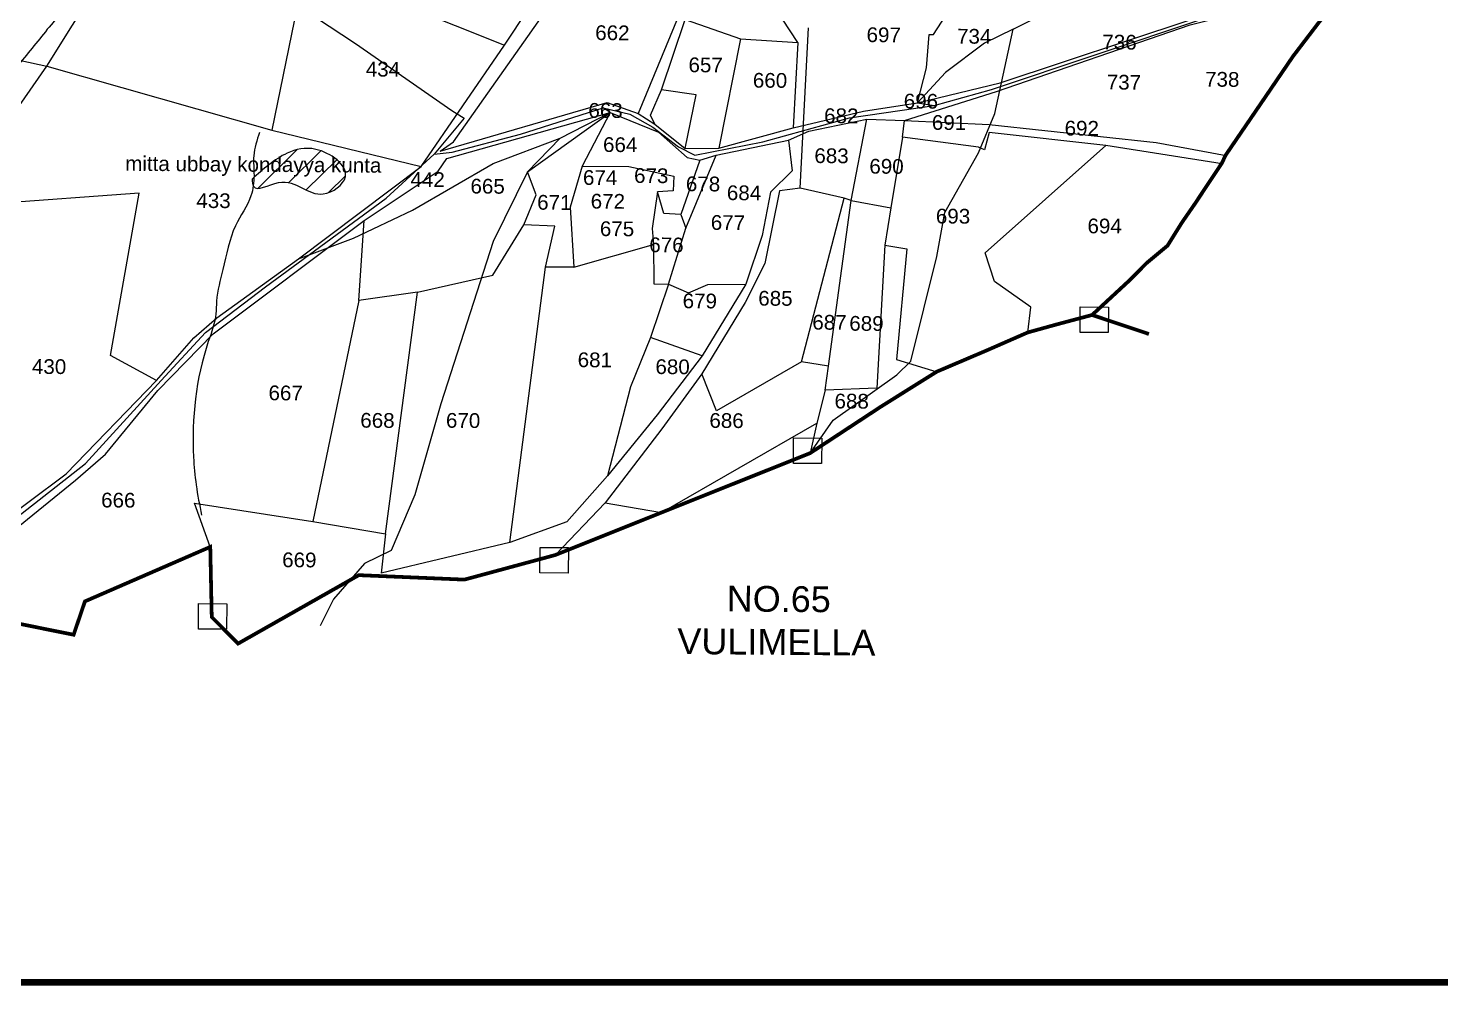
# Model space of a CAD drawing. Header units: inches. Extents: x 204890 to 210418, y 1599580 to 1605433.
# Drawn here: x 206811 to 208332, y 1599580 to 1600610 of the extents above; entities that cross this region are included whole.
import ezdxf
from ezdxf.enums import TextEntityAlignment as Align

# ---------------------------------------------------------------- set-up
doc = ezdxf.new("R2010")
doc.units = ezdxf.units.IN
doc.header["$LTSCALE"] = 15
doc.header["$MEASUREMENT"] = 0
for name, color, linetype in [('BOUNDARY', 5, 'Continuous'), ('BOUNDRY STONES', 240, 'Continuous'), ('PLOTS', 7, 'Continuous'), ('PLOTS NO', 7, 'Continuous'), ('ROADS', 1, 'Continuous'), ('STREAMS', 4, 'Continuous'), ('TEXT', 1, 'Continuous')]:
    doc.layers.add(name, color=color, linetype=linetype)
doc.styles.get("Standard").update_dxf_attribs({"font": 'arial.ttf'})

msp = doc.modelspace()

# ---------------------------------------------------------------- hatches: boundary and pattern name
at = {"layer": 'STREAMS'}
h = msp.add_hatch(dxfattribs=at)
h.set_pattern_fill('ANSI31', color=256, scale=5.944822, angle=-0.4359)
h.set_pattern_definition([(44.56415, (198755.77, 1595783.688), (-13.244594, 13.447647), [])])
edge = h.paths.add_edge_path()
edge.add_spline(control_points=[(207053.6, 1600440.3), (207053.7, 1600440.2), (207057, 1600433.5), (207093.6, 1600456.8), (207119.6, 1600418.8), (207168.1, 1600453.6), (207123.6, 1600485.5), (207084.8, 1600476.2), (207065.6, 1600459.4), (207054.4, 1600449.3)], knot_values=[6.567457, 6.567457, 6.567457, 6.567457, 7.925355, 76.921078, 202.097727, 278.353626, 387.783545, 466.43002, 577.881899, 577.881899, 577.881899, 577.881899], degree=3, periodic=0)
edge.add_spline(control_points=[(207054.4, 1600449.3), (207054.3, 1600446.3), (207054, 1600443.3), (207053.6, 1600440.3)], knot_values=[123.866717, 123.866717, 123.866717, 123.866717, 146.498339, 146.498339, 146.498339, 146.498339], degree=3, periodic=0)

# ---------------------------------------------------------------- linework, layer by layer
at = {"color": 5, "const_width": 7.28}
msp.add_lwpolyline([(204893.9, 1604774.5), (210412.5, 1604774.5), (210412.5, 1599583.4), (204893.9, 1599583.4)], close=True, dxfattribs=at)
at = {"layer": 'BOUNDARY', "const_width": 4}
msp.add_lwpolyline([(208202.7, 1600618.7), (208172.9, 1600579.7), (208138.3, 1600528.9), (208100.2, 1600473.1), (208096.5, 1600465.1), (208067.3, 1600421.1), (208053.2, 1600400.7), (208037.8, 1600376), (208014.9, 1600356.9), (207996.8, 1600338.6), (207956.6, 1600301.4), (208017.8, 1600280.9), (207956.6, 1600301.4), (207918, 1600291.1), (207887.3, 1600282.6), (207843.9, 1600263.6), (207789.4, 1600240.4), (207729.3, 1600202.8), (207653.1, 1600152.8), (207493.2, 1600088.9), (207378.9, 1600043.2), (207280.9, 1600016.7), (207167.2, 1600021.5), (207037.3, 1599947.9), (207008.9, 1599976.4), (207007.3, 1600051.9), (206872.4, 1599993.3), (206860.2, 1599957.4), (206777.7, 1599974)], dxfattribs=at)
at = {"layer": 'BOUNDRY STONES'}
for points in [[(207943.8, 1600310.2), (207974.2, 1600309.9), (207974, 1600282.4), (207943.6, 1600282.6)], [(207635.2, 1600169.2), (207665.6, 1600169), (207665.4, 1600141.5), (207635, 1600141.7)], [(207362.3, 1600051.4), (207392.8, 1600051.2), (207392.5, 1600023.6), (207362.1, 1600023.9)], [(206994.7, 1599991), (207025.1, 1599990.8), (207024.9, 1599963.3), (206994.5, 1599963.5)]]:
    msp.add_lwpolyline(points, close=True, dxfattribs=at)
at = {"layer": 'PLOTS'}
for points in [[(207754.6, 1600510.7), (207853.8, 1600541.9), (208062.3, 1600613.4), (208198.7, 1600648.5), (208217.7, 1600658), (208278.9, 1600748.1), (208313.4, 1600781.8), (208387.1, 1600852.8), (208397.3, 1600919), (208547.4, 1600926.8), (208580.5, 1600936.1), (208569, 1601028.8), (208534.5, 1601129.3), (208474.8, 1601242.4), (208412, 1601333.5)], [(207254.9, 1600477.6), (207269.3, 1600487.8), (207381.8, 1600647.6), (207423.5, 1600708.2), (207487, 1600805.8), (207526, 1600788.9), (207603.6, 1600895.9), (207601.2, 1600943.1), (207595.8, 1601060.7), (207579.2, 1601136.2)], [(207768.6, 1600529.7), (207778.2, 1600567.3), (207781.1, 1600603.1), (207785.8, 1600603.1), (207803.7, 1600630.6), (207820.3, 1600660), (207823.3, 1600670.3), (207831.3, 1600701.1), (207843.5, 1600769.4), (207855.9, 1600835.1), (207856.7, 1600868), (207862.4, 1600931.4)], [(207254.9, 1600477.6), (207434.5, 1600529.9), (207467.9, 1600518.2), (207485.9, 1600506.5), (207518.6, 1600480.5), (207554.7, 1600480.8), (207634.9, 1600502.6), (207710.6, 1600520.5), (207768.6, 1600529.7), (207857.8, 1600551.3), (208063.1, 1600619.4), (208189.9, 1600651.3), (208215, 1600663.4), (208271.6, 1600751.5), (208377.7, 1600856.3)], [(207485.9, 1600506.5), (207481.1, 1600516.3), (207493.1, 1600543.6), (207518.7, 1600619.2), (207552.7, 1600728.1), (207555.3, 1600781.8), (207580.3, 1600780.2), (207601.8, 1600826.8), (207668.9, 1600812.3), (207669.1, 1600802.8), (207654.6, 1600758.2), (207643.3, 1600747.8), (207638.9, 1600697.1), (207684.3, 1600686)], [(207109.7, 1600677.3), (207324.2, 1600591.8), (207452.7, 1600786.1)], [(207518.7, 1600619.2), (207578, 1600598.3), (207639.7, 1600594.4), (207582.1, 1600682.9), (207552.7, 1600728.1)], [(206630.2, 1600475.8), (206694.3, 1600457.5), (206774.8, 1600488.1), (206831.5, 1600569.2), (206912.5, 1600699)], [(207109.7, 1600677.3), (207073.7, 1600500.2)], [(207511.1, 1600622.3), (207467.9, 1600518.2)], [(207697.3, 1600424.5), (207689.7, 1600427), (207642.5, 1600438), (207651.4, 1600610.3)], [(206650.1, 1600548.2), (206743.8, 1600587.9), (206831.5, 1600569.2), (207073.7, 1600500.2), (207234.4, 1600461), (207324.2, 1600591.8)], [(207578, 1600598.3), (207554.7, 1600480.8)], [(207639.7, 1600594.4), (207634.9, 1600502.6)], [(207518.6, 1600480.5), (207530.3, 1600538.3), (207493.1, 1600543.6)], [(206754.6, 1600002.7), (206754.6, 1600036.4), (206862.1, 1600123.7), (206894.7, 1600151.8), (206950.7, 1600220), (207010.3, 1600281.2), (207173, 1600402.9), (207252.6, 1600456.1), (207261.8, 1600469.8), (207437.7, 1600519.3), (207489.8, 1600498.2), (207520.6, 1600470.8), (207534.4, 1600468.1), (207551.9, 1600473.5), (207629.6, 1600489.4), (207651.6, 1600499.3), (207714, 1600512.1), (207754.6, 1600510.7), (207845.7, 1600506.2), (208025.7, 1600487), (208100.9, 1600472.9)], [(207230.3, 1600325.9), (207311.5, 1600344.2), (207345, 1600398.3), (207358.1, 1600430.5), (207348.9, 1600455.3), (207437.7, 1600519.3), (207407.6, 1600461.6), (207457.8, 1600461.2), (207506.2, 1600450.7), (207505.7, 1600434.8), (207488.9, 1600433.9), (207482.9, 1600394.4), (207484.5, 1600377.3), (207484.8, 1600334.8), (207500.6, 1600334.4), (207481.1, 1600277.1), (207459.7, 1600224), (207434.8, 1600128.5), (207391.3, 1600078.8), (207329.8, 1600056.7), (207191.4, 1600023.5)], [(207697.3, 1600424.5), (207714, 1600512.1)], [(208096.5, 1600464), (207971.3, 1600483.9), (207845.7, 1600497.8), (207840.9, 1600478.9), (207834.4, 1600481.9), (207752.5, 1600492.6), (207754.6, 1600510.7)], [(207629.6, 1600489.4), (207633.7, 1600456.6), (207610.3, 1600433.5), (207601.5, 1600387), (207583.9, 1600334.7), (207537, 1600257.5), (207481.1, 1600277.1)], [(207752.5, 1600492.6), (207740, 1600416.5), (207733.4, 1600376.4), (207724.9, 1600222.7), (207669.4, 1600220.4), (207660.1, 1600184.9), (207653.1, 1600152.8)], [(207500.6, 1600334.4), (207519.3, 1600394.7), (207551.9, 1600473.5)], [(207887.3, 1600282.6), (207890.7, 1600309.8), (207851.6, 1600337.4), (207841.5, 1600368.1), (207971.3, 1600483.9)], [(206728.1, 1600037.9), (206852.1, 1600130.6), (206949.4, 1600230.8), (206989.6, 1600276.8), (207014.2, 1600298.4), (207102.2, 1600361.9), (207234.4, 1600461)], [(207407.6, 1600461.6), (207394.8, 1600417.3), (207398.7, 1600352.8), (207368.1, 1600352.8)], [(207534.4, 1600468.1), (207514, 1600409.4), (207495.6, 1600410.6), (207488.9, 1600433.9)], [(206949.4, 1600230.8), (206899.9, 1600257.8), (206930.6, 1600432.5), (206773.6, 1600420.9), (206758.3, 1600387.1), (206697.1, 1600377.7), (206647.4, 1600242)], [(207642.5, 1600438), (207620.1, 1600434.8), (207604.2, 1600356.9), (207583.1, 1600315), (207536.6, 1600238.2), (207493.5, 1600179), (207432.3, 1600099.2), (207378.9, 1600043.2)], [(207643.8, 1600251), (207689.7, 1600427)], [(207669.4, 1600220.4), (207672.8, 1600246.5), (207687.2, 1600351.4), (207697.3, 1600424.5), (207740, 1600416.5)], [(207514, 1600409.4), (207519.3, 1600394.7)], [(207196, 1600066), (207230.3, 1600325.9), (207167.3, 1600317), (207173, 1600402.9)], [(207329.8, 1600056.7), (207368.1, 1600352.8), (207378.2, 1600396.8), (207345, 1600398.3)], [(207398.7, 1600352.8), (207484.5, 1600377.3)], [(207733.4, 1600376.4), (207757.2, 1600372.6), (207746.1, 1600253.6), (207789.4, 1600240.4)], [(207500.6, 1600334.4), (207522.1, 1600325.1), (207543.1, 1600334.1), (207583.9, 1600334.7)], [(207167.3, 1600317), (207117.8, 1600079.3)], [(207537, 1600257.5), (207488.4, 1600193.8), (207434.8, 1600128.5)], [(207672.8, 1600246.5), (207643.8, 1600251), (207552.1, 1600198.2), (207536.6, 1600238.2)], [(207432.3, 1600099.2), (207493.2, 1600088.9), (207660.1, 1600184.9)], [(207007.3, 1600051.9), (206990.4, 1600099), (207117.8, 1600079.3), (207196, 1600066), (207191.4, 1600023.5)]]:
    msp.add_lwpolyline(points, dxfattribs=at)
at = {"layer": 'ROADS'}
for points in [[(207653.1, 1600152.8), (207677.8, 1600188.3), (207746.5, 1600237.1), (207761.4, 1600251.7), (207789.4, 1600364.4), (207798, 1600411.6), (207834.4, 1600476), (207851.8, 1600518.3), (207871.5, 1600609), (207900.4, 1600623.2), (207951.3, 1600893.2), (207944.5, 1600945.9), (207941.5, 1600984.9), (207947.1, 1601081), (207979.6, 1601150.9)], [(207006, 1600697.5), (207163.6, 1600593.6), (207267.4, 1600521.4), (207280.7, 1600513.1), (207248.3, 1600474.4), (207267.8, 1600476.6), (207341.4, 1600496), (207430.1, 1600524.2), (207459.1, 1600517.4), (207483.8, 1600503.4), (207511.2, 1600482.2), (207528.9, 1600473.2), (207602.2, 1600487.6), (207695.6, 1600513.5), (207786.6, 1600526.6), (207848.2, 1600543.9), (208075.9, 1600619.9)], [(207871.5, 1600609), (207840.6, 1600593.8), (207798.9, 1600562.1), (207768.6, 1600529.7), (207786.6, 1600526.6)], [(207102.2, 1600361.9), (207161.5, 1600384.2), (207225, 1600414.2), (207312, 1600464.2), (207383.8, 1600491.7), (207437.7, 1600519.3), (207430.1, 1600524.2)], [(207383.8, 1600491.7), (207348.9, 1600455.3), (207311.9, 1600380.6), (207255.6, 1600205.8), (207227.4, 1600107.9), (207202, 1600048.1), (207173.4, 1600034.1), (207140.1, 1599995.8), (207125.6, 1599966.9)], [(206697.4, 1599998.1), (206777.9, 1600067.3), (206873, 1600141.7), (206954.4, 1600230.8), (207002.3, 1600282.4), (207066.8, 1600331.5), (207196.8, 1600427.1), (207248.3, 1600474.4)]]:
    msp.add_lwpolyline(points, dxfattribs=at)
at = {"layer": 'STREAMS'}
for points in [[(207756.1, 1602562.3), (207679, 1602551.6), (207600.3, 1602556.9), (207548.6, 1602561.7), (207520.8, 1602563.7), (207454.3, 1602556.6), (207423.2, 1602551.8), (207384.8, 1602536.6), (207332.3, 1602463.7), (207315.7, 1602410.7), (207322.2, 1602346.5), (207332.3, 1602306), (207332.9, 1602237), (207279.1, 1602154.8), (207252.5, 1602077), (207248.4, 1602002), (207273.2, 1601907.3), (207262.5, 1601790.1), (207260.1, 1601708.1), (207270.7, 1601654.3), (207287.9, 1601634.6), (207337.7, 1601568), (207360, 1601526.8), (207374.8, 1601504.8), (207336.1, 1601430.6), (207281.6, 1601400.4), (207197.1, 1601391.2), (207103.3, 1601387), (207037.8, 1601360.9), (206923, 1601315.6), (206837.1, 1601272.3), (206783.8, 1601247.3), (206729.3, 1601226.4), (206614.6, 1601223.6), (206498.3, 1601210.7), (206377.4, 1601192), (206303.2, 1601161.9), (206235.4, 1601145.7), (206173.5, 1601135.8), (206121.6, 1601151.2), (206052.6, 1601164.4), (205944.9, 1601141.5), (205893.8, 1601109), (205825.3, 1601065.6), (205783.3, 1601019.7), (205755.1, 1600955.3), (205735.9, 1600869.6), (205711.4, 1600768.1), (205679.7, 1600692.7), (205656.8, 1600654.8), (205590.1, 1600620), (205506.5, 1600588.5), (205390.5, 1600539.7), (205286.8, 1600496.1), (205203.7, 1600437.8), (205145.1, 1600407.6), (205100.5, 1600397.6)], [(205969.5, 1600290.7), (205998.5, 1600321.1), (206056.3, 1600340), (206093.5, 1600353.9), (206112.4, 1600365.5), (206149.7, 1600388.7), (206179.8, 1600399.1), (206265.8, 1600455.7), (206344.6, 1600522.7), (206419.2, 1600579.8), (206436.7, 1600640.2), (206469.4, 1600678.8), (206592, 1600762.9), (206639.3, 1600872), (206640.3, 1600926.1), (206696.4, 1600949.2), (206782, 1601037.6), (206874.8, 1601094), (206914.7, 1601156), (206944.5, 1601209.3), (207022, 1601257.5), (207127.9, 1601308.2), (207258.9, 1601347.8), (207334.5, 1601386.6), (207386, 1601424.4), (207417.2, 1601425.4), (207459.9, 1601399.2), (207477.1, 1601336.7), (207492.3, 1601315.4), (207519.1, 1601264.3), (207545.4, 1601243.6)], [(207526.1, 1601253.1), (207544.1, 1601220), (207550.9, 1601188.8), (207545.4, 1601161.8), (207545.1, 1601124.6), (207522.4, 1601089.5), (207511.7, 1601067.2), (207502.7, 1601051.4), (207473.1, 1601028.7), (207431.4, 1600978.8), (207411.7, 1600939), (207371.3, 1600888.7), (207327.5, 1600849), (207287.9, 1600828.8), (207239.7, 1600832.7), (207156.5, 1600846.6), (207094, 1600833), (207036.7, 1600794), (206970.3, 1600732.8), (206904.7, 1600700.9), (206849.2, 1600671.9), (206787, 1600625.4), (206753.8, 1600585.6), (206714, 1600553.4), (206692.1, 1600524.8), (206645.9, 1600498.1), (206614.5, 1600462.4), (206626.2, 1600451.2), (206612.5, 1600439.5), (206575.4, 1600427.4), (206536.1, 1600366), (206487.3, 1600315.5), (206451.1, 1600278.2), (206407.3, 1600240.3), (206359.3, 1600208.3), (206345.2, 1600204.9), (206316.8, 1600191.6)], [(206895.8, 1600695), (206864.1, 1600649.2), (206831.9, 1600608.7), (206799.1, 1600568.2), (206752.5, 1600510.7), (206713.7, 1600460.8), (206683.2, 1600413.2), (206615.6, 1600311.8), (206581.5, 1600264.2), (206563.5, 1600224.2), (206564.6, 1600210.6), (206553.2, 1600194.8), (206548.9, 1600175.3), (206540.4, 1600145.3)], [(207060.3, 1600497.7), (207054.1, 1600472.6), (207054.4, 1600451.5), (207051.1, 1600429.7), (207034.5, 1600397.4), (207021, 1600350.4), (207014, 1600316.1), (207013.4, 1600302.7), (207005.2, 1600272.8), (206989.3, 1600148.6), (206992.1, 1600118.6), (206998, 1600086)], [(207052.4, 1600447.6), (207090, 1600475.4), (207120.9, 1600479.6), (207152.8, 1600450.2), (207129, 1600431.6), (207080.9, 1600443.8), (207053.8, 1600439.9), (207052.4, 1600447.6)]]:
    msp.add_spline(points, degree=3, dxfattribs=at)

# ---------------------------------------------------------------- texts
at = {"layer": 'PLOTS NO'}
for s, height, p in [('662', 15.85, (207440.2, 1600605)), ('697', 15.85, (207732.3, 1600602.8)), ('734', 15.85, (207829.7, 1600601.2)), ('736', 15.85, (207986.1, 1600594.9)), ('657', 15.85, (207540.6, 1600570.4)), ('434', 15.85, (207193.2, 1600565.8)), ('660', 15.85, (207609.9, 1600553.8)), ('738', 15.85, (208096.7, 1600554.9)), ('737', 15.85, (207990.9, 1600551.8)), ('696', 15.85, (207772.3, 1600531.4)), ('663', 15.85, (207432.8, 1600521.4)), ('682', 15.85, (207686.6, 1600515.7)), ('691', 15.85, (207802.6, 1600508.4)), ('692', 15.85, (207945.5, 1600502.3)), ('664', 15.85, (207448.6, 1600484.6)), ('mitta ubbay kondayya kunta ', 15.853, (207056.7, 1600463.4)), ('683', 15.85, (207676.1, 1600472.7)), ('442', 15.85, (207241.3, 1600447.1)), ('674', 15.85, (207427, 1600449.2)), ('673', 15.85, (207482, 1600451.3)), ('690', 15.85, (207735.3, 1600461.3)), ('665', 15.85, (207305.9, 1600439.9)), ('678', 15.85, (207537.8, 1600442.4)), ('684', 15.85, (207581.9, 1600432.8)), ('433', 15.85, (207010.8, 1600424.4)), ('671', 15.85, (207377.7, 1600422.5)), ('672', 15.85, (207435.3, 1600423.7)), ('677', 15.85, (207564.6, 1600400.8)), ('693', 15.85, (207806.9, 1600407.7)), ('675', 15.85, (207445.2, 1600394.1)), ('694', 15.85, (207970.1, 1600397.1)), ('676', 15.85, (207498.4, 1600376.8)), ('679', 15.85, (207534.3, 1600316.5)), ('685', 15.85, (207615.7, 1600319.3)), ('687', 15.85, (207673.9, 1600293.5)), ('689', 15.85, (207713.7, 1600292.3)), ('681', 15.85, (207421.3, 1600253.1)), ('430', 15.85, (206833.8, 1600245.9)), ('680', 15.85, (207505, 1600245.7)), ('667', 15.85, (207088.5, 1600217.5)), ('688', 15.85, (207697.8, 1600208.7)), ('668', 15.85, (207187.3, 1600188)), ('670', 15.85, (207279.5, 1600187.9)), ('686', 15.85, (207563.1, 1600187.8)), ('666', 15.85, (206908.3, 1600102.2)), ('669', 15.85, (207103.2, 1600037.9))]:
    msp.add_text(s, height=height, rotation=359.5641, dxfattribs=at).set_placement(p, align=Align.MIDDLE_CENTER)
at = {"layer": 'TEXT', "insert": (207510.5, 1600010.6), "char_height": 27.743, "width": 213.311, "attachment_point": 1, "rotation": 359.5641}
msp.add_mtext('\\pi52.90189;NO.65 \\P\\pi0.08516;VULIMELLA', dxfattribs=at)

doc.saveas('drawing.dxf')
